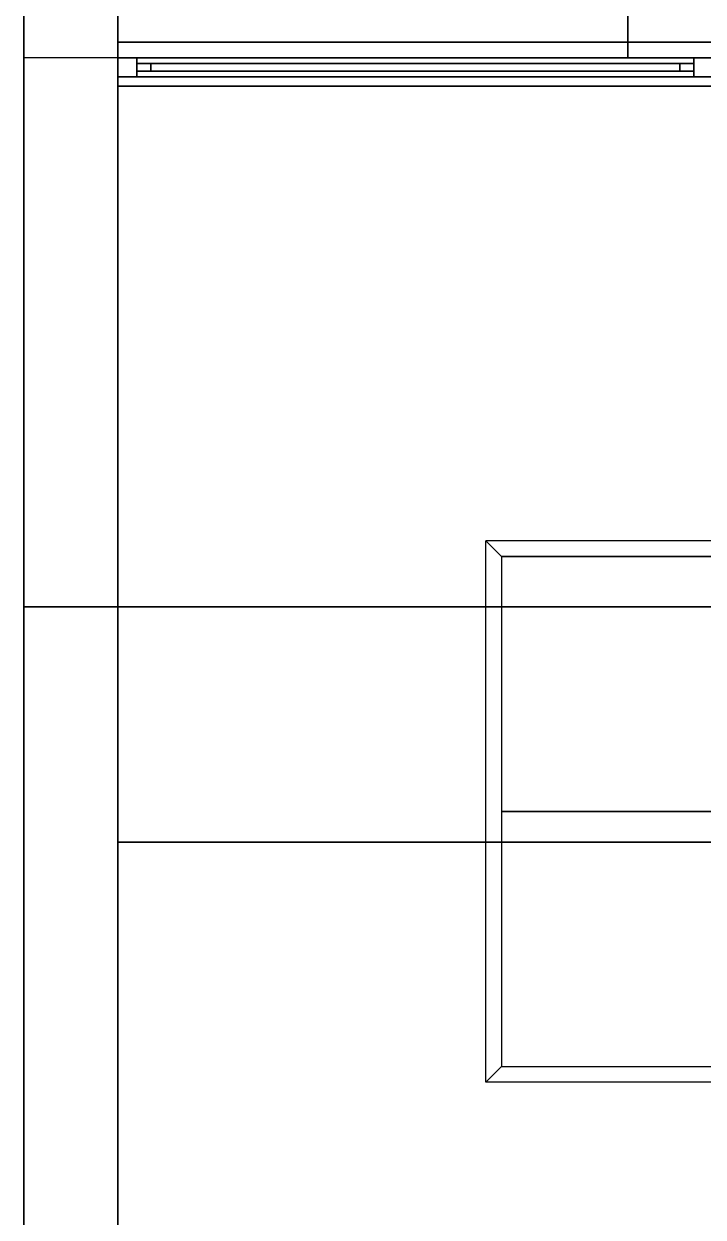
# Model space of a CAD drawing. Header units: millimetres. Extents: x -11 to 11, y -5.8 to 5.8.
# Drawn here: x -11 to -8.835, y -1.958 to 1.846 of the extents above; entities that cross this region are included whole.
import ezdxf

# ---------------------------------------------------------------- set-up
doc = ezdxf.new("R2010")
doc.units = ezdxf.units.MM
for name, color, linetype in [('controsoffitto', 254, 'Continuous'), ('copertura', 8, 'Continuous'), ('cordolo', 251, 'Continuous'), ('cromato', 251, 'Continuous'), ('frangivento', 7, 'Continuous'), ('parete', 254, 'Continuous'), ('pavimento', 7, 'Continuous'), ('pavimento_balcone', 254, 'Continuous'), ('pavimento_pt', 7, 'Continuous'), ('rolf', 254, 'Continuous'), ('solaio', 7, 'Continuous'), ('vetro', 249, 'Continuous')]:
    doc.layers.add(name, color=color, linetype=linetype)

msp = doc.modelspace()

# ---------------------------------------------------------------- linework, layer by layer
at = {"layer": 'controsoffitto'}
for points in [[(-9.5275, 0.1973, 2.7), (-9.4775, 0.1473, 2.6), (-5.0144, 0.1473, 2.6), (-4.9644, 0.1973, 2.7)], [(-9.5275, 0.1973, 2.7), (-9.4775, 0.1473, 2.6), (-9.4775, -1.4781, 2.6), (-9.5275, -1.5281, 2.7)], [(-9.5275, 0.1973, 5.725), (-9.4775, 0.1473, 5.625), (-5.0144, 0.1473, 5.625), (-4.9644, 0.1973, 5.725)], [(-9.5275, 0.1973, 5.725), (-9.4775, 0.1473, 5.625), (-9.4775, -1.4781, 5.625), (-9.5275, -1.5281, 5.725)], [(-8.3618, 0.1473, 2.6), (-9.4775, 0.1473, 2.6), (-9.4775, -0.6654, 2.6), (-8.3618, -0.6654, 2.6)], [(-8.3618, 0.1473, 5.625), (-9.4775, 0.1473, 5.625), (-9.4775, -0.6654, 5.625), (-8.3618, -0.6654, 5.625)], [(-8.3618, -0.6654, 2.6), (-9.4775, -0.6654, 2.6), (-9.4775, -1.4781, 2.6), (-8.3618, -1.4781, 2.6)], [(-8.3618, -0.6654, 5.625), (-9.4775, -0.6654, 5.625), (-9.4775, -1.4781, 5.625), (-8.3618, -1.4781, 5.625)], [(-9.5275, -1.5281, 2.7), (-9.4775, -1.4781, 2.6), (-5.0144, -1.4781, 2.6), (-4.9644, -1.5281, 2.7)], [(-9.5275, -1.5281, 5.725), (-9.4775, -1.4781, 5.625), (-5.0144, -1.4781, 5.625), (-4.9644, -1.5281, 5.725)]]:
    msp.add_3dface(points, dxfattribs=at)
at = {"layer": 'copertura'}
for points in [[(-11, 4.2375), (-11, -0.7625), (-11, -0.7625, 3.15), (-11, 4.2375, 3.15)], [(-11, 4.2375, 3.15), (-11, -0.7625, 3.15), (-11, -0.7625, 6.3), (-11, 4.2375, 6.3)], [(-11, 4.2375, 6.3), (-11, -0.0125, 6.3), (0, -0.0125, 6.3), (0, 4.2375, 6.3)], [(-10.7, -0.7625), (-10.7, 4.2375), (-10.7, 4.2375, 2.9), (-10.7, -0.7625, 2.9)], [(-10.7, -0.7625, 2.9), (-10.7, 4.2375, 2.9), (-10.7, 4.2375, 5.8), (-10.7, -0.7625, 5.8)], [(-11, -0.0125, 6.3), (-11, -4.2625, 6.3), (0, -4.2625, 6.3), (0, -0.0125, 6.3)], [(-11, -0.7625), (-11, -5.7625), (-11, -5.7625, 3.15), (-11, -0.7625, 3.15)], [(-11, -0.7625, 3.15), (-11, -5.7625, 3.15), (-11, -5.7625, 6.3), (-11, -0.7625, 6.3)], [(-10.7, -5.7625), (-10.7, -0.7625), (-10.7, -0.7625, 2.9), (-10.7, -5.7625, 2.9)], [(-10.7, -5.7625, 2.9), (-10.7, -0.7625, 2.9), (-10.7, -0.7625, 5.8), (-10.7, -5.7625, 5.8)]]:
    msp.add_3dface(points, dxfattribs=at)
at = {"layer": 'cordolo'}
for points in [[(-10.7, 1.7375), (-10.7, 1.7875), (-3.3, 1.7875), (-3.3, 1.7375)], [(-3.3, 1.7375, 0.05), (-3.3, 1.7875, 0.05), (-10.7, 1.7875, 0.05), (-10.7, 1.7375, 0.05)], [(-3.3, 1.7875), (-10.7, 1.7875), (-10.7, 1.7875, 0.05), (-3.3, 1.7875, 0.05)], [(-10.7, 1.7875), (-10.7, 1.7375), (-10.7, 1.7375, 0.05), (-10.7, 1.7875, 0.05)], [(-10.7, 1.7375, 0.05), (-3.3, 1.7375, 0.05), (-3.3, 1.7375), (-10.7, 1.7375)]]:
    msp.add_3dface(points, dxfattribs=at)
at = {"layer": 'cromato'}
for points in [[(-10.7, 1.6775), (-10.7, 1.7375), (-10.64, 1.7375), (-10.64, 1.6775)], [(-10.64, 1.6775, 2.7), (-10.64, 1.7375, 2.7), (-10.7, 1.7375, 2.7), (-10.7, 1.6775, 2.7)], [(-10.64, 1.7375), (-10.7, 1.7375), (-10.7, 1.7375, 2.7), (-10.64, 1.7375, 2.7)], [(-10.7, 1.7375), (-10.7, 1.6775), (-10.7, 1.6775, 2.7), (-10.7, 1.7375, 2.7)], [(-10.7, 1.6775, 3), (-10.7, 1.7375, 3), (-10.64, 1.7375, 3), (-10.64, 1.6775, 3)], [(-10.64, 1.6775, 5.7), (-10.64, 1.7375, 5.7), (-10.7, 1.7375, 5.7), (-10.7, 1.6775, 5.7)], [(-10.64, 1.7375, 3), (-10.7, 1.7375, 3), (-10.7, 1.7375, 5.7), (-10.64, 1.7375, 5.7)], [(-10.7, 1.7375, 3), (-10.7, 1.6775, 3), (-10.7, 1.6775, 5.7), (-10.7, 1.7375, 5.7)], [(-10.64, 1.6775), (-10.64, 1.7375), (-10.7, 1.7375), (-10.7, 1.6775)], [(-10.64, 1.6775), (-10.64, 1.7375), (-10.64, 1.7375, 2.7), (-10.64, 1.6775, 2.7)], [(-10.64, 1.6775, 3), (-10.64, 1.7375, 3), (-10.64, 1.7375, 5.7), (-10.64, 1.6775, 5.7)], [(-8.865, 1.6775), (-8.865, 1.7375), (-8.805, 1.7375), (-8.805, 1.6775)], [(-8.805, 1.6775, 2.7), (-8.805, 1.7375, 2.7), (-8.865, 1.7375, 2.7), (-8.865, 1.6775, 2.7)], [(-8.805, 1.7375), (-8.865, 1.7375), (-8.865, 1.7375, 2.7), (-8.805, 1.7375, 2.7)], [(-8.865, 1.7375), (-8.865, 1.6775), (-8.865, 1.6775, 2.7), (-8.865, 1.7375, 2.7)], [(-8.865, 1.6775, 3), (-8.865, 1.7375, 3), (-8.805, 1.7375, 3), (-8.805, 1.6775, 3)], [(-8.805, 1.6775, 5.7), (-8.805, 1.7375, 5.7), (-8.865, 1.7375, 5.7), (-8.865, 1.6775, 5.7)], [(-8.805, 1.7375, 3), (-8.865, 1.7375, 3), (-8.865, 1.7375, 5.7), (-8.805, 1.7375, 5.7)], [(-8.865, 1.7375, 3), (-8.865, 1.6775, 3), (-8.865, 1.6775, 5.7), (-8.865, 1.7375, 5.7)], [(-10.7, 1.6775, 2.7), (-10.64, 1.6775, 2.7), (-10.64, 1.6775), (-10.7, 1.6775)], [(-10.7, 1.6775, 5.7), (-10.64, 1.6775, 5.7), (-10.64, 1.6775, 3), (-10.7, 1.6775, 3)], [(-8.865, 1.6775, 2.7), (-8.805, 1.6775, 2.7), (-8.805, 1.6775), (-8.865, 1.6775)], [(-8.865, 1.6775, 5.7), (-8.805, 1.6775, 5.7), (-8.805, 1.6775, 3), (-8.865, 1.6775, 3)]]:
    msp.add_3dface(points, dxfattribs=at)
at = {"layer": 'frangivento'}
for points in [[(-10.64, 1.72, 3.2025), (-10.64, 1.72, 3.27), (-8.865, 1.72, 3.27), (-8.865, 1.72, 3.2025)], [(-10.64, 1.695, 3.2025), (-10.64, 1.695, 3.27), (-10.64, 1.72, 3.27), (-10.64, 1.72, 3.2025)], [(-10.64, 1.695, 3.27), (-8.865, 1.695, 3.27), (-8.865, 1.72, 3.27), (-10.64, 1.72, 3.27)], [(-8.865, 1.695, 3.2025), (-10.64, 1.695, 3.2025), (-10.64, 1.72, 3.2025), (-8.865, 1.72, 3.2025)], [(-10.64, 1.72, 3.405), (-10.64, 1.72, 3.4725), (-8.865, 1.72, 3.4725), (-8.865, 1.72, 3.405)], [(-10.64, 1.695, 3.405), (-10.64, 1.695, 3.4725), (-10.64, 1.72, 3.4725), (-10.64, 1.72, 3.405)], [(-10.64, 1.695, 3.4725), (-8.865, 1.695, 3.4725), (-8.865, 1.72, 3.4725), (-10.64, 1.72, 3.4725)], [(-8.865, 1.695, 3.405), (-10.64, 1.695, 3.405), (-10.64, 1.72, 3.405), (-8.865, 1.72, 3.405)], [(-10.64, 1.72, 3.6075), (-10.64, 1.72, 3.675), (-8.865, 1.72, 3.675), (-8.865, 1.72, 3.6075)], [(-10.64, 1.695, 3.6075), (-10.64, 1.695, 3.675), (-10.64, 1.72, 3.675), (-10.64, 1.72, 3.6075)], [(-10.64, 1.695, 3.675), (-8.865, 1.695, 3.675), (-8.865, 1.72, 3.675), (-10.64, 1.72, 3.675)], [(-8.865, 1.695, 3.6075), (-10.64, 1.695, 3.6075), (-10.64, 1.72, 3.6075), (-8.865, 1.72, 3.6075)], [(-10.64, 1.72, 3.81), (-10.64, 1.72, 3.8775), (-8.865, 1.72, 3.8775), (-8.865, 1.72, 3.81)], [(-10.64, 1.695, 3.81), (-10.64, 1.695, 3.8775), (-10.64, 1.72, 3.8775), (-10.64, 1.72, 3.81)], [(-10.64, 1.695, 3.8775), (-8.865, 1.695, 3.8775), (-8.865, 1.72, 3.8775), (-10.64, 1.72, 3.8775)], [(-8.865, 1.695, 3.81), (-10.64, 1.695, 3.81), (-10.64, 1.72, 3.81), (-8.865, 1.72, 3.81)], [(-10.64, 1.72, 4.0125), (-10.64, 1.72, 4.08), (-8.865, 1.72, 4.08), (-8.865, 1.72, 4.0125)], [(-10.64, 1.695, 4.0125), (-10.64, 1.695, 4.08), (-10.64, 1.72, 4.08), (-10.64, 1.72, 4.0125)], [(-10.64, 1.695, 4.08), (-8.865, 1.695, 4.08), (-8.865, 1.72, 4.08), (-10.64, 1.72, 4.08)], [(-8.865, 1.695, 4.0125), (-10.64, 1.695, 4.0125), (-10.64, 1.72, 4.0125), (-8.865, 1.72, 4.0125)], [(-10.64, 1.72, 4.215), (-10.64, 1.72, 4.2825), (-8.865, 1.72, 4.2825), (-8.865, 1.72, 4.215)], [(-10.64, 1.695, 4.215), (-10.64, 1.695, 4.2825), (-10.64, 1.72, 4.2825), (-10.64, 1.72, 4.215)], [(-10.64, 1.695, 4.2825), (-8.865, 1.695, 4.2825), (-8.865, 1.72, 4.2825), (-10.64, 1.72, 4.2825)], [(-8.865, 1.695, 4.215), (-10.64, 1.695, 4.215), (-10.64, 1.72, 4.215), (-8.865, 1.72, 4.215)], [(-10.64, 1.72, 4.4175), (-10.64, 1.72, 4.485), (-8.865, 1.72, 4.485), (-8.865, 1.72, 4.4175)], [(-10.64, 1.695, 4.4175), (-10.64, 1.695, 4.485), (-10.64, 1.72, 4.485), (-10.64, 1.72, 4.4175)], [(-10.64, 1.695, 4.485), (-8.865, 1.695, 4.485), (-8.865, 1.72, 4.485), (-10.64, 1.72, 4.485)], [(-8.865, 1.695, 4.4175), (-10.64, 1.695, 4.4175), (-10.64, 1.72, 4.4175), (-8.865, 1.72, 4.4175)], [(-10.64, 1.72, 4.62), (-10.64, 1.72, 4.6875), (-8.865, 1.72, 4.6875), (-8.865, 1.72, 4.62)], [(-10.64, 1.695, 4.62), (-10.64, 1.695, 4.6875), (-10.64, 1.72, 4.6875), (-10.64, 1.72, 4.62)], [(-10.64, 1.695, 4.6875), (-8.865, 1.695, 4.6875), (-8.865, 1.72, 4.6875), (-10.64, 1.72, 4.6875)], [(-8.865, 1.695, 4.62), (-10.64, 1.695, 4.62), (-10.64, 1.72, 4.62), (-8.865, 1.72, 4.62)], [(-10.64, 1.72, 4.8225), (-10.64, 1.72, 4.89), (-8.865, 1.72, 4.89), (-8.865, 1.72, 4.8225)], [(-10.64, 1.695, 4.8225), (-10.64, 1.695, 4.89), (-10.64, 1.72, 4.89), (-10.64, 1.72, 4.8225)], [(-10.64, 1.695, 4.89), (-8.865, 1.695, 4.89), (-8.865, 1.72, 4.89), (-10.64, 1.72, 4.89)], [(-8.865, 1.695, 4.8225), (-10.64, 1.695, 4.8225), (-10.64, 1.72, 4.8225), (-8.865, 1.72, 4.8225)], [(-10.64, 1.72, 5.025), (-10.64, 1.72, 5.0925), (-8.865, 1.72, 5.0925), (-8.865, 1.72, 5.025)], [(-10.64, 1.695, 5.025), (-10.64, 1.695, 5.0925), (-10.64, 1.72, 5.0925), (-10.64, 1.72, 5.025)], [(-10.64, 1.695, 5.0925), (-8.865, 1.695, 5.0925), (-8.865, 1.72, 5.0925), (-10.64, 1.72, 5.0925)], [(-8.865, 1.695, 5.025), (-10.64, 1.695, 5.025), (-10.64, 1.72, 5.025), (-8.865, 1.72, 5.025)], [(-10.64, 1.72, 5.2275), (-10.64, 1.72, 5.295), (-8.865, 1.72, 5.295), (-8.865, 1.72, 5.2275)], [(-10.64, 1.695, 5.2275), (-10.64, 1.695, 5.295), (-10.64, 1.72, 5.295), (-10.64, 1.72, 5.2275)], [(-10.64, 1.695, 5.295), (-8.865, 1.695, 5.295), (-8.865, 1.72, 5.295), (-10.64, 1.72, 5.295)], [(-8.865, 1.695, 5.2275), (-10.64, 1.695, 5.2275), (-10.64, 1.72, 5.2275), (-8.865, 1.72, 5.2275)], [(-10.64, 1.72, 5.43), (-10.64, 1.72, 5.4975), (-8.865, 1.72, 5.4975), (-8.865, 1.72, 5.43)], [(-10.64, 1.695, 5.43), (-10.64, 1.695, 5.4975), (-10.64, 1.72, 5.4975), (-10.64, 1.72, 5.43)], [(-10.64, 1.695, 5.4975), (-8.865, 1.695, 5.4975), (-8.865, 1.72, 5.4975), (-10.64, 1.72, 5.4975)], [(-8.865, 1.695, 5.43), (-10.64, 1.695, 5.43), (-10.64, 1.72, 5.43), (-8.865, 1.72, 5.43)], [(-10.64, 1.72, 5.6325), (-10.64, 1.72, 5.7), (-8.865, 1.72, 5.7), (-8.865, 1.72, 5.6325)], [(-10.64, 1.695, 5.6325), (-10.64, 1.695, 5.7), (-10.64, 1.72, 5.7), (-10.64, 1.72, 5.6325)], [(-10.64, 1.695, 5.7), (-8.865, 1.695, 5.7), (-8.865, 1.72, 5.7), (-10.64, 1.72, 5.7)], [(-8.865, 1.695, 5.6325), (-10.64, 1.695, 5.6325), (-10.64, 1.72, 5.6325), (-8.865, 1.72, 5.6325)], [(-10.64, 1.72, 3), (-10.64, 1.72, 5.7), (-10.5956, 1.72, 5.7), (-10.5956, 1.72, 3)], [(-10.64, 1.695, 3), (-10.64, 1.695, 5.7), (-10.64, 1.72, 5.7), (-10.64, 1.72, 3)], [(-10.64, 1.695, 5.7), (-10.5956, 1.695, 5.7), (-10.5956, 1.72, 5.7), (-10.64, 1.72, 5.7)], [(-10.5956, 1.695, 3), (-10.64, 1.695, 3), (-10.64, 1.72, 3), (-10.5956, 1.72, 3)], [(-10.64, 1.695, 3), (-10.64, 1.695, 3), (-10.64, 1.72, 3)], [(-10.5956, 1.695, 5.7), (-10.5956, 1.695, 3), (-10.5956, 1.72, 3), (-10.5956, 1.72, 5.7)], [(-8.9094, 1.72, 3), (-8.9094, 1.72, 5.7), (-8.865, 1.72, 5.7), (-8.865, 1.72, 3)], [(-8.9094, 1.695, 3), (-8.9094, 1.695, 5.7), (-8.9094, 1.72, 5.7), (-8.9094, 1.72, 3)], [(-8.9094, 1.695, 5.7), (-8.865, 1.695, 5.7), (-8.865, 1.72, 5.7), (-8.9094, 1.72, 5.7)], [(-8.865, 1.695, 3), (-8.9094, 1.695, 3), (-8.9094, 1.72, 3), (-8.865, 1.72, 3)], [(-8.9094, 1.695, 3), (-8.9094, 1.695, 3), (-8.9094, 1.72, 3)], [(-8.865, 1.695, 3.27), (-8.865, 1.695, 3.2025), (-8.865, 1.72, 3.2025), (-8.865, 1.72, 3.27)], [(-8.865, 1.695, 3.4725), (-8.865, 1.695, 3.405), (-8.865, 1.72, 3.405), (-8.865, 1.72, 3.4725)], [(-8.865, 1.695, 3.675), (-8.865, 1.695, 3.6075), (-8.865, 1.72, 3.6075), (-8.865, 1.72, 3.675)], [(-8.865, 1.695, 3.8775), (-8.865, 1.695, 3.81), (-8.865, 1.72, 3.81), (-8.865, 1.72, 3.8775)], [(-8.865, 1.695, 4.08), (-8.865, 1.695, 4.0125), (-8.865, 1.72, 4.0125), (-8.865, 1.72, 4.08)], [(-8.865, 1.695, 4.2825), (-8.865, 1.695, 4.215), (-8.865, 1.72, 4.215), (-8.865, 1.72, 4.2825)], [(-8.865, 1.695, 4.485), (-8.865, 1.695, 4.4175), (-8.865, 1.72, 4.4175), (-8.865, 1.72, 4.485)], [(-8.865, 1.695, 4.6875), (-8.865, 1.695, 4.62), (-8.865, 1.72, 4.62), (-8.865, 1.72, 4.6875)], [(-8.865, 1.695, 4.89), (-8.865, 1.695, 4.8225), (-8.865, 1.72, 4.8225), (-8.865, 1.72, 4.89)], [(-8.865, 1.695, 5.0925), (-8.865, 1.695, 5.025), (-8.865, 1.72, 5.025), (-8.865, 1.72, 5.0925)], [(-8.865, 1.695, 5.295), (-8.865, 1.695, 5.2275), (-8.865, 1.72, 5.2275), (-8.865, 1.72, 5.295)], [(-8.865, 1.695, 5.4975), (-8.865, 1.695, 5.43), (-8.865, 1.72, 5.43), (-8.865, 1.72, 5.4975)], [(-8.865, 1.695, 5.7), (-8.865, 1.695, 5.6325), (-8.865, 1.72, 5.6325), (-8.865, 1.72, 5.7)], [(-8.865, 1.695, 5.7), (-8.865, 1.695, 3), (-8.865, 1.72, 3), (-8.865, 1.72, 5.7)], [(-10.64, 1.695, 3.2025), (-10.64, 1.695, 3.27), (-8.865, 1.695, 3.27), (-8.865, 1.695, 3.2025)], [(-10.64, 1.695, 3.405), (-10.64, 1.695, 3.4725), (-8.865, 1.695, 3.4725), (-8.865, 1.695, 3.405)], [(-10.64, 1.695, 3.6075), (-10.64, 1.695, 3.675), (-8.865, 1.695, 3.675), (-8.865, 1.695, 3.6075)], [(-10.64, 1.695, 3.81), (-10.64, 1.695, 3.8775), (-8.865, 1.695, 3.8775), (-8.865, 1.695, 3.81)], [(-10.64, 1.695, 4.0125), (-10.64, 1.695, 4.08), (-8.865, 1.695, 4.08), (-8.865, 1.695, 4.0125)], [(-10.64, 1.695, 4.215), (-10.64, 1.695, 4.2825), (-8.865, 1.695, 4.2825), (-8.865, 1.695, 4.215)], [(-10.64, 1.695, 4.4175), (-10.64, 1.695, 4.485), (-8.865, 1.695, 4.485), (-8.865, 1.695, 4.4175)], [(-10.64, 1.695, 4.62), (-10.64, 1.695, 4.6875), (-8.865, 1.695, 4.6875), (-8.865, 1.695, 4.62)], [(-10.64, 1.695, 4.8225), (-10.64, 1.695, 4.89), (-8.865, 1.695, 4.89), (-8.865, 1.695, 4.8225)], [(-10.64, 1.695, 5.025), (-10.64, 1.695, 5.0925), (-8.865, 1.695, 5.0925), (-8.865, 1.695, 5.025)], [(-10.64, 1.695, 5.2275), (-10.64, 1.695, 5.295), (-8.865, 1.695, 5.295), (-8.865, 1.695, 5.2275)], [(-10.64, 1.695, 5.43), (-10.64, 1.695, 5.4975), (-8.865, 1.695, 5.4975), (-8.865, 1.695, 5.43)], [(-10.64, 1.695, 5.6325), (-10.64, 1.695, 5.7), (-8.865, 1.695, 5.7), (-8.865, 1.695, 5.6325)], [(-10.64, 1.695, 3), (-10.64, 1.695, 5.7), (-10.5956, 1.695, 5.7), (-10.5956, 1.695, 3)], [(-8.9094, 1.695, 3), (-8.9094, 1.695, 5.7), (-8.865, 1.695, 5.7), (-8.865, 1.695, 3)]]:
    msp.add_3dface(points, dxfattribs=at)
at = {"layer": 'parete'}
for points in [[(-10.7, -0.7625, 2.85), (-10.7, -0.7625), (-10.7, 1.7375), (-10.7, 1.7375, 2.85)], [(-10.7, -0.7625, 5.7), (-10.7, -0.7625, 2.85), (-10.7, 1.7375, 2.85), (-10.7, 1.7375, 5.7)], [(-10.7, -3.2625, 5.7), (-10.7, -3.2625, 2.85), (-10.7, -0.7625, 2.85), (-10.7, -0.7625, 5.7)], [(-10.7, -3.2625, 2.85), (-10.7, -3.2625), (-10.7, -0.7625), (-10.7, -0.7625, 2.85)]]:
    msp.add_3dface(points, dxfattribs=at)
at = {"layer": 'pavimento'}
for points in [[(-7, -0.7625), (-7, 1.7375), (-10.7, 1.7375), (-10.7, -0.7625)], [(-7, -0.7625, 3), (-7, 1.7375, 3), (-10.7, 1.7375, 3), (-10.7, -0.7625, 3)], [(-7, -3.2625), (-7, -0.7625), (-10.7, -0.7625), (-10.7, -3.2625)], [(-7, -3.2625, 3), (-7, -0.7625, 3), (-10.7, -0.7625, 3), (-10.7, -3.2625, 3)]]:
    msp.add_3dface(points, dxfattribs=at)
at = {"layer": 'pavimento_balcone'}
msp.add_3dface([(-10.7, 4.2375, 3), (-10.7, 1.7375, 3), (-3.3, 1.7375, 3), (-3.3, 4.2375, 3)], dxfattribs=at)
at = {"layer": 'pavimento_pt'}
for points in [[(-9.075, 1.7375), (-11, 1.7375), (-11, 2.9875), (-9.075, 2.9875)], [(-7.15, 1.7375), (-9.075, 1.7375), (-9.075, 2.9875), (-7.15, 2.9875)]]:
    msp.add_3dface(points, dxfattribs=at)
at = {"layer": 'rolf'}
for points in [[(-10.7, 4.2375, 5.8), (-10.7, -0.0125, 5.8), (0, -0.0125, 5.8), (0, 4.2375, 5.8)], [(-7.15, 2.9875, 2.7), (-7.15, 1.7375, 2.7), (-10.7, 1.7375, 2.7), (-10.7, 2.9875, 2.7)], [(-10.7, -0.7625, 2.7), (-10.7, 1.7375, 2.7), (-7, 1.7375, 2.7), (-7, -0.7625, 2.7)], [(-10.7, -0.0125, 5.8), (-10.7, -4.2625, 5.8), (0, -4.2625, 5.8), (0, -0.0125, 5.8)], [(-10.7, -3.2625, 2.7), (-10.7, -0.7625, 2.7), (-7, -0.7625, 2.7), (-7, -3.2625, 2.7)]]:
    msp.add_3dface(points, dxfattribs=at)
at = {"layer": 'solaio'}
for points in [[(-7, 1.7375, 2.7), (-10.7, 1.7375, 2.7), (-10.7, 1.7375, 2.85), (-7, 1.7375, 2.85)], [(-7, 1.7375, 2.85), (-10.7, 1.7375, 2.85), (-10.7, 1.7375, 3), (-7, 1.7375, 3)], [(-10.7, 1.7375, 2.7), (-10.7, -0.7625, 2.7), (-10.7, -0.7625, 2.85), (-10.7, 1.7375, 2.85)], [(-10.7, 1.7375, 2.85), (-10.7, -0.7625, 2.85), (-10.7, -0.7625, 3), (-10.7, 1.7375, 3)], [(-10.7, -0.7625, 2.7), (-10.7, -3.2625, 2.7), (-10.7, -3.2625, 2.85), (-10.7, -0.7625, 2.85)], [(-10.7, -0.7625, 2.85), (-10.7, -3.2625, 2.85), (-10.7, -3.2625, 3), (-10.7, -0.7625, 3)]]:
    msp.add_3dface(points, dxfattribs=at)
at = {"layer": 'vetro'}
for points in [[(-10.7, 1.6475), (-10.7, 1.6775), (-3.3, 1.6775), (-3.3, 1.6475)], [(-3.3, 1.6475, 2.7), (-3.3, 1.6775, 2.7), (-10.7, 1.6775, 2.7), (-10.7, 1.6475, 2.7)], [(-3.3, 1.6775), (-10.7, 1.6775), (-10.7, 1.6775, 2.7), (-3.3, 1.6775, 2.7)], [(-10.7, 1.6775), (-10.7, 1.6475), (-10.7, 1.6475, 2.7), (-10.7, 1.6775, 2.7)], [(-10.7, 1.6775, 3), (-10.7, 1.6475, 3), (-10.7, 1.6475, 5.7), (-10.7, 1.6775, 5.7)], [(-10.7, 1.6475, 3), (-10.7, 1.6775, 3), (-3.3, 1.6775, 3), (-3.3, 1.6475, 3)], [(-3.3, 1.6475, 5.7), (-3.3, 1.6775, 5.7), (-10.7, 1.6775, 5.7), (-10.7, 1.6475, 5.7)], [(-3.3, 1.6775, 3), (-10.7, 1.6775, 3), (-10.7, 1.6775, 5.7), (-3.3, 1.6775, 5.7)], [(-10.7, 1.6475, 2.7), (-3.3, 1.6475, 2.7), (-3.3, 1.6475), (-10.7, 1.6475)], [(-10.7, 1.6475, 5.7), (-3.3, 1.6475, 5.7), (-3.3, 1.6475, 3), (-10.7, 1.6475, 3)]]:
    msp.add_3dface(points, dxfattribs=at)

doc.saveas('drawing.dxf')
